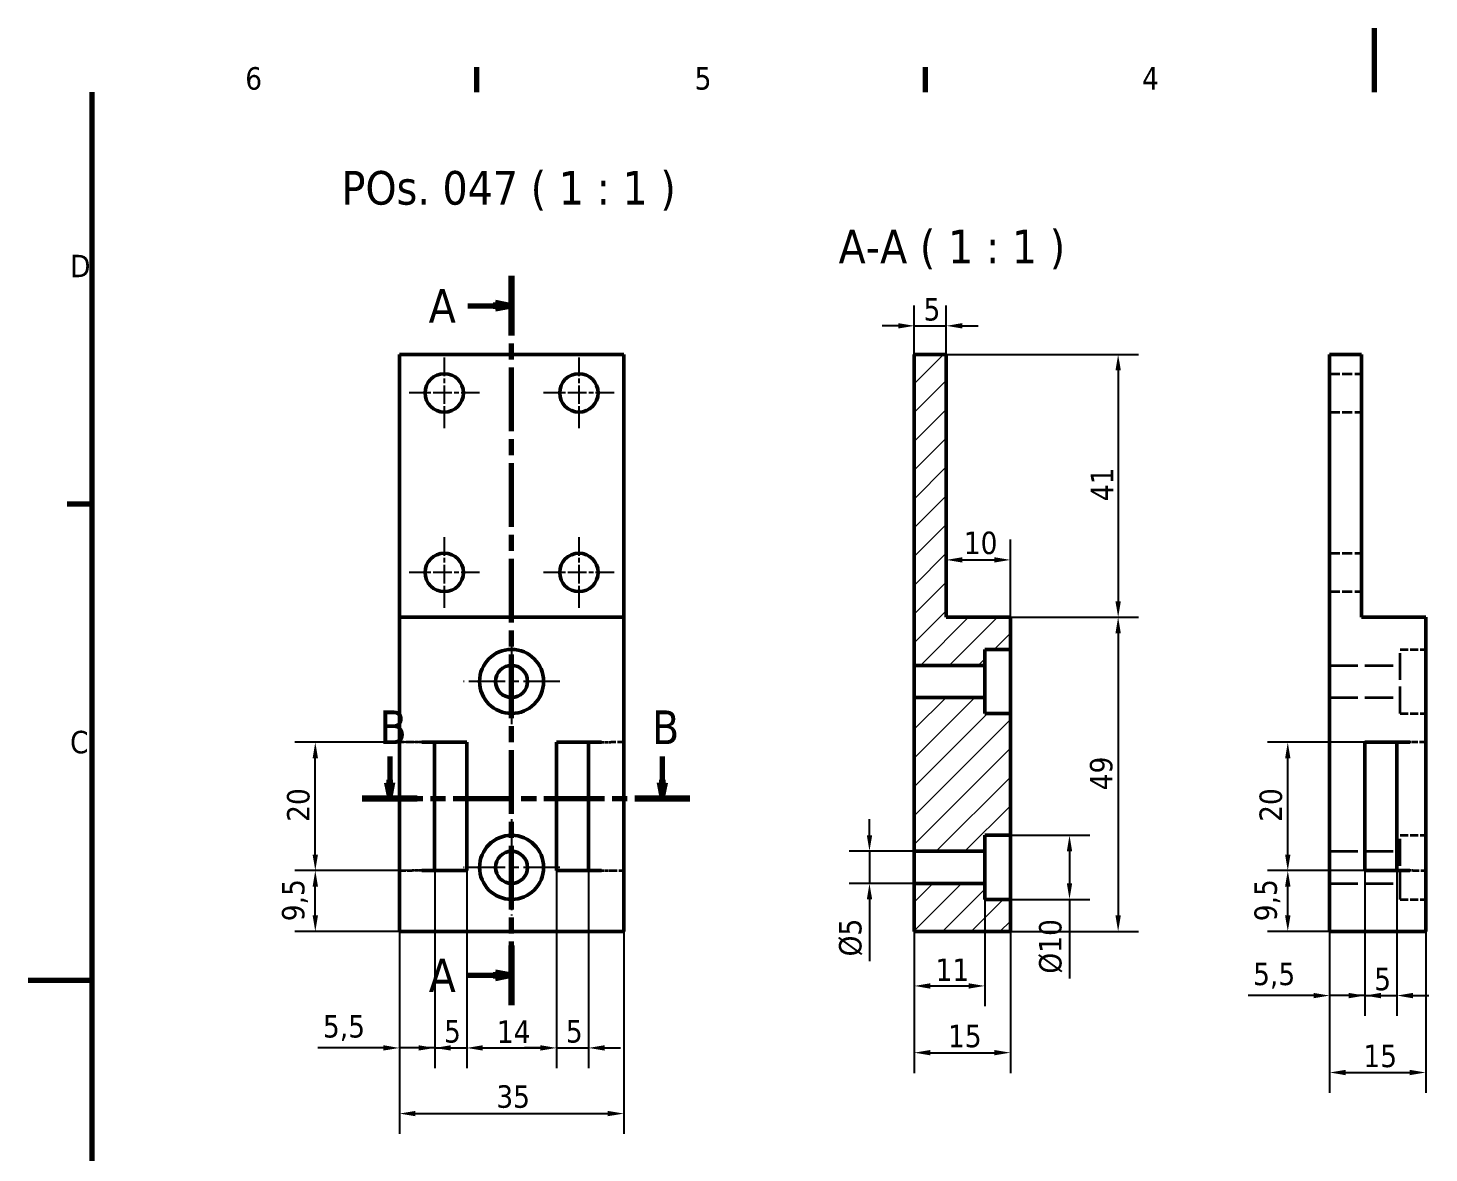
# Model space of a CAD drawing. Header units: millimetres. Extents: x 0 to 420, y 0 to 297.
# Drawn here: x 0 to 218.5, y 121.5 to 297 of the extents above; entities that cross this region are included whole.
import ezdxf

# ---------------------------------------------------------------- set-up
doc = ezdxf.new("R2010")
doc.units = ezdxf.units.MM
doc.linetypes.add('CHAIN', pattern=[0.3543, 0.2362, -0.0295, 0.0591, -0.0295])
doc.linetypes.add('DASHED', pattern=[0.2068, 0.1655, -0.0413])
for name, color, linetype, lineweight in [('Border (ISO)', 7, 'Continuous', 70), ('Center Mark (ISO)', 7, 'Continuous', 25), ('Dimension (ISO)', 7, 'Continuous', 25), ('Hatch (ISO)', 7, 'Continuous', 18), ('Hidden (ISO)', 7, 'DASHED', 35), ('Section Line (ISO)', 7, 'CHAIN', 70), ('Symbol (ISO)', 7, 'Continuous', 25), ('Visible (ISO)', 7, 'Continuous', 50)]:
    doc.layers.add(name, color=color, linetype=linetype, lineweight=lineweight)
doc.styles.add('Label Text (ISO)', font='tahoma.ttf')
doc.styles.add('Note Text (ISO)', font='tahoma.ttf')
doc.styles.add('Text Style45', font='tahoma.ttf')
doc.dimstyles.new('Default - Method 1b (ISO)', dxfattribs={"dimtxt": 3.5, "dimasz": 2.5, "dimexe": 3.175, "dimexo": 0, "dimgap": 0.762, "dimtad": 1, "dimtoh": 1, "dimrnd": 1e-08, "dimtxsty": 'Note Text (ISO)', "dimcen": 0.09, "dimdle": 10, "dimclrd": 256, "dimclre": 256, "dimclrt": 256, "dimazin": 2, "dimtfac": 1, "dimtmove": 0, "dimatfit": 3, "dimfxl": 0, "dimtolj": 1, "dimlwd": -1, "dimlwe": -1, "dimarcsym": 0})

# ---------------------------------------------------------------- blocks, each defined once
blk = doc.blocks.new('Borders Default Border')
at = {"layer": 'Border (ISO)'}
for p, q in [((70, 287), (70, 290.9)), ((140, 287), (140, 290.9)), ((10, 222.75), (6.1, 222.75))]:
    blk.add_line(p, q, dxfattribs=at)
at = {"layer": 'Border (ISO)', "flags": 128}
for points in [[(210, 297), (210, 287)], [(10, 10), (10, 287)], [(0, 148.5), (10, 148.5)]]:
    blk.add_lwpolyline(points, dxfattribs=at)
at = {"layer": 'Border (ISO)', "char_height": 3.5, "attachment_point": 7, "style": 'Note Text (ISO)'}
for s, insert in [('6', (33.88, 287.33)), ('5', (103.98, 287.33)), ('4', (173.78, 287.4)), ('D', (6.57, 258.13)), ('C', (6.56, 183.81))]:
    blk.add_mtext(s, dxfattribs=dict(at, insert=insert))
blk = doc.blocks.new('2dTransSection0')
at = {"layer": 'Section Line (ISO)', "linetype": 'Continuous'}
for p, q in [((56.42, 183.39), (56.42, 179.31)), ((98.93, 183.39), (98.93, 179.31)), ((55.92, 179.31), (56.42, 176.81)), ((56.92, 179.31), (55.92, 179.31)), ((56.42, 179.31), (56.42, 176.81)), ((56.42, 176.81), (56.92, 179.31)), ((98.43, 179.31), (98.93, 176.81)), ((99.43, 179.31), (98.43, 179.31)), ((98.93, 179.31), (98.93, 176.81)), ((98.93, 176.81), (99.43, 179.31))]:
    blk.add_line(p, q, dxfattribs=at)
at = {"layer": 'Section Line (ISO)', "linetype": 'CHAIN', "ltscale": 39.997189}
blk.add_line((52.13, 176.81), (103.22, 176.81), dxfattribs=at)
at = {"layer": 'Section Line (ISO)', "linetype": 'Continuous', "lineweight": 140}
for p, q in [((52.13, 176.81), (60.71, 176.81)), ((94.65, 176.81), (103.22, 176.81))]:
    blk.add_line(p, q, dxfattribs=at)
at = {"layer": 'Section Line (ISO)', "linetype": 'Continuous', "flags": 128}
for points in [[(55.92, 179.31), (56.42, 176.81)], [(98.43, 179.31), (98.93, 176.81)]]:
    blk.add_lwpolyline(points, dxfattribs=at)
at = {"layer": 'Section Line (ISO)'}
for points in [[(55.92, 179.31), (56.42, 176.81), (56.92, 179.31), (55.92, 179.31)], [(98.43, 179.31), (98.93, 176.81), (99.43, 179.31), (98.43, 179.31)]]:
    blk.add_solid(points, dxfattribs=at)
at = {"layer": 'Section Line (ISO)', "char_height": 5.25, "attachment_point": 7, "style": 'Label Text (ISO)'}
for insert in [(54.82, 185.31), (97.33, 185.31)]:
    blk.add_mtext('B', dxfattribs=dict(at, insert=insert))
blk = doc.blocks.new('2dTransSection1')
at = {"layer": 'Section Line (ISO)', "linetype": 'CHAIN', "ltscale": 42.107677}
blk.add_line((75.43, 144.59), (75.43, 258.34), dxfattribs=at)
at = {"layer": 'Section Line (ISO)', "linetype": 'Continuous', "lineweight": 140}
for p, q in [((75.43, 249.02), (75.43, 258.34)), ((75.43, 144.59), (75.43, 153.91))]:
    blk.add_line(p, q, dxfattribs=at)
at = {"layer": 'Section Line (ISO)', "linetype": 'Continuous'}
for p, q in [((68.59, 253.68), (72.93, 253.68)), ((75.43, 253.68), (72.93, 254.18)), ((72.93, 254.18), (72.93, 253.18)), ((72.93, 253.68), (75.43, 253.68)), ((72.93, 253.18), (75.43, 253.68)), ((68.59, 149.25), (72.93, 149.25)), ((75.43, 149.25), (72.93, 149.75)), ((72.93, 149.75), (72.93, 148.75)), ((72.93, 149.25), (75.43, 149.25)), ((72.93, 148.75), (75.43, 149.25))]:
    blk.add_line(p, q, dxfattribs=at)
at = {"layer": 'Section Line (ISO)', "linetype": 'Continuous', "flags": 128}
for points in [[(72.93, 253.18), (75.43, 253.68)], [(72.93, 148.75), (75.43, 149.25)]]:
    blk.add_lwpolyline(points, dxfattribs=at)
at = {"layer": 'Section Line (ISO)'}
for points in [[(72.93, 253.18), (75.43, 253.68), (72.93, 254.18), (72.93, 253.18)], [(72.93, 148.75), (75.43, 149.25), (72.93, 149.75), (72.93, 148.75)]]:
    blk.add_solid(points, dxfattribs=at)
at = {"layer": 'Section Line (ISO)', "char_height": 5.25, "attachment_point": 7, "style": 'Label Text (ISO)'}
for insert in [(62.5, 251.05), (62.5, 146.62)]:
    blk.add_mtext('A', dxfattribs=dict(at, insert=insert))
blk = doc.blocks.new('*D7')
at = {"layer": 'Defpoints', "color": 0}
for p in [(63.43, 165.59), (57.93, 156.09), (63.43, 137.92)]:
    blk.add_point(p, dxfattribs=at)
at = {"layer": 'Dimension (ISO)'}
for p, q in [((63.43, 165.59), (63.43, 134.75)), ((57.93, 156.09), (57.93, 134.75)), ((55.43, 137.92), (45.23, 137.92)), ((63.43, 137.92), (57.93, 137.92)), ((65.93, 137.92), (68.43, 137.92))]:
    blk.add_line(p, q, dxfattribs=at)
for points in [[(55.43, 138.34), (55.43, 137.51), (57.93, 137.92)], [(65.93, 138.34), (65.93, 137.51), (63.43, 137.92)]]:
    blk.add_solid(points, dxfattribs=at)
at = {"layer": 'Dimension (ISO)', "insert": (46, 143.05), "char_height": 3.5, "attachment_point": 1, "style": 'Note Text (ISO)'}
blk.add_mtext('\\A1;5,5', dxfattribs=at)
blk = doc.blocks.new('*D8')
at = {"layer": 'Defpoints', "color": 0}
for p in [(63.43, 165.59), (68.43, 165.59), (68.43, 137.92)]:
    blk.add_point(p, dxfattribs=at)
at = {"layer": 'Dimension (ISO)'}
for p, q in [((63.43, 165.59), (63.43, 134.75)), ((68.43, 165.59), (68.43, 134.75)), ((60.93, 137.92), (58.43, 137.92)), ((63.43, 137.92), (68.43, 137.92)), ((70.93, 137.92), (73.43, 137.92))]:
    blk.add_line(p, q, dxfattribs=at)
for points in [[(60.93, 138.34), (60.93, 137.51), (63.43, 137.92)], [(70.93, 138.34), (70.93, 137.51), (68.43, 137.92)]]:
    blk.add_solid(points, dxfattribs=at)
at = {"layer": 'Dimension (ISO)', "insert": (64.89, 142.26), "char_height": 3.5, "attachment_point": 1, "style": 'Note Text (ISO)'}
blk.add_mtext('\\A1;5', dxfattribs=at)
blk = doc.blocks.new('*D9')
at = {"layer": 'Defpoints', "color": 0}
for p in [(68.43, 165.59), (82.43, 165.59), (82.43, 137.92)]:
    blk.add_point(p, dxfattribs=at)
at = {"layer": 'Dimension (ISO)'}
for p, q in [((68.43, 165.59), (68.43, 134.75)), ((82.43, 165.59), (82.43, 134.75)), ((70.93, 137.92), (79.93, 137.92))]:
    blk.add_line(p, q, dxfattribs=at)
for points in [[(70.93, 138.34), (70.93, 137.51), (68.43, 137.92)], [(79.93, 138.34), (79.93, 137.51), (82.43, 137.92)]]:
    blk.add_solid(points, dxfattribs=at)
at = {"layer": 'Dimension (ISO)', "insert": (73.13, 142.2), "char_height": 3.5, "attachment_point": 1, "style": 'Note Text (ISO)'}
blk.add_mtext('\\A1;14', dxfattribs=at)
blk = doc.blocks.new('*D10')
at = {"layer": 'Defpoints', "color": 0}
for p in [(82.43, 165.59), (87.43, 165.59), (87.43, 137.92)]:
    blk.add_point(p, dxfattribs=at)
at = {"layer": 'Dimension (ISO)'}
for p, q in [((82.43, 165.59), (82.43, 134.75)), ((87.43, 165.59), (87.43, 134.75)), ((79.93, 137.92), (77.43, 137.92)), ((82.43, 137.92), (87.43, 137.92)), ((89.93, 137.92), (92.43, 137.92))]:
    blk.add_line(p, q, dxfattribs=at)
for points in [[(79.93, 138.34), (79.93, 137.51), (82.43, 137.92)], [(89.93, 138.34), (89.93, 137.51), (87.43, 137.92)]]:
    blk.add_solid(points, dxfattribs=at)
at = {"layer": 'Dimension (ISO)', "insert": (83.89, 142.26), "char_height": 3.5, "attachment_point": 1, "style": 'Note Text (ISO)'}
blk.add_mtext('\\A1;5', dxfattribs=at)
blk = doc.blocks.new('*D11')
at = {"layer": 'Defpoints', "color": 0}
for p in [(57.93, 156.09), (92.93, 156.09), (92.93, 127.68)]:
    blk.add_point(p, dxfattribs=at)
at = {"layer": 'Dimension (ISO)'}
for p, q in [((57.93, 156.09), (57.93, 124.51)), ((92.93, 156.09), (92.93, 124.51)), ((60.43, 127.68), (90.43, 127.68))]:
    blk.add_line(p, q, dxfattribs=at)
for points in [[(60.43, 128.1), (60.43, 127.27), (57.93, 127.68)], [(90.43, 128.1), (90.43, 127.27), (92.93, 127.68)]]:
    blk.add_solid(points, dxfattribs=at)
at = {"layer": 'Dimension (ISO)', "insert": (73.04, 132.09), "char_height": 3.5, "attachment_point": 1, "style": 'Note Text (ISO)'}
blk.add_mtext('\\A1;35', dxfattribs=at)
blk = doc.blocks.new('*D21')
at = {"layer": 'Defpoints', "color": 0}
for p in [(153.23, 171.09), (138.23, 168.59), (153.23, 137.18)]:
    blk.add_point(p, dxfattribs=at)
at = {"layer": 'Dimension (ISO)'}
for p, q in [((153.23, 171.09), (153.23, 134.01)), ((138.23, 168.59), (138.23, 134.01)), ((140.73, 137.18), (150.73, 137.18))]:
    blk.add_line(p, q, dxfattribs=at)
for points in [[(140.73, 137.6), (140.73, 136.77), (138.23, 137.18)], [(150.73, 137.6), (150.73, 136.77), (153.23, 137.18)]]:
    blk.add_solid(points, dxfattribs=at)
at = {"layer": 'Dimension (ISO)', "insert": (143.49, 141.53), "char_height": 3.5, "attachment_point": 1, "style": 'Note Text (ISO)'}
blk.add_mtext('\\A1;15', dxfattribs=at)
blk = doc.blocks.new('*D22')
at = {"layer": 'Defpoints', "color": 0}
for p in [(138.23, 168.59), (149.23, 163.59), (149.23, 147.59)]:
    blk.add_point(p, dxfattribs=at)
at = {"layer": 'Dimension (ISO)'}
for p, q in [((138.23, 168.59), (138.23, 144.41)), ((149.23, 163.59), (149.23, 144.41)), ((140.73, 147.59), (146.73, 147.59))]:
    blk.add_line(p, q, dxfattribs=at)
for points in [[(140.73, 148), (140.73, 147.17), (138.23, 147.59)], [(146.73, 148), (146.73, 147.17), (149.23, 147.59)]]:
    blk.add_solid(points, dxfattribs=at)
at = {"layer": 'Dimension (ISO)', "insert": (141.56, 151.86), "char_height": 3.5, "attachment_point": 1, "style": 'Note Text (ISO)'}
blk.add_mtext('\\A1;11', dxfattribs=at)
blk = doc.blocks.new('*D23')
at = {"layer": 'Defpoints', "color": 0}
for p in [(138.23, 168.59), (131.25, 163.59), (138.23, 163.59)]:
    blk.add_point(p, dxfattribs=at)
at = {"layer": 'Dimension (ISO)'}
for p, q in [((131.25, 171.09), (131.25, 173.59)), ((138.23, 168.59), (128.08, 168.59)), ((131.25, 168.59), (131.25, 163.59)), ((138.23, 163.59), (128.08, 163.59)), ((131.25, 161.09), (131.25, 151.44))]:
    blk.add_line(p, q, dxfattribs=at)
for points in [[(130.84, 171.09), (131.67, 171.09), (131.25, 168.59)], [(130.84, 161.09), (131.67, 161.09), (131.25, 163.59)]]:
    blk.add_solid(points, dxfattribs=at)
at = {"layer": 'Dimension (ISO)', "insert": (126.5, 152.2), "char_height": 3.5, "attachment_point": 1, "rotation": 90, "style": 'Note Text (ISO)'}
blk.add_mtext('\\A1;\\fTahoma|b0|i0;\\H3.5000;Ø5', dxfattribs=at)
blk = doc.blocks.new('*D24')
at = {"layer": 'Defpoints', "color": 0}
for p in [(153.23, 171.09), (153.23, 161.09), (162.45, 161.09)]:
    blk.add_point(p, dxfattribs=at)
at = {"layer": 'Dimension (ISO)'}
for p, q in [((153.23, 171.09), (165.63, 171.09)), ((162.45, 168.59), (162.45, 163.59)), ((153.23, 161.09), (165.63, 161.09)), ((162.45, 161.09), (162.45, 148.75))]:
    blk.add_line(p, q, dxfattribs=at)
for points in [[(162.04, 168.59), (162.87, 168.59), (162.45, 171.09)], [(162.04, 163.59), (162.87, 163.59), (162.45, 161.09)]]:
    blk.add_solid(points, dxfattribs=at)
at = {"layer": 'Dimension (ISO)', "insert": (157.7, 149.51), "char_height": 3.5, "attachment_point": 1, "rotation": 90, "style": 'Note Text (ISO)'}
blk.add_mtext('\\A1;\\fTahoma|b0|i0;\\H3.5000;Ø10', dxfattribs=at)
blk = doc.blocks.new('*D25')
at = {"layer": 'Defpoints', "color": 0}
for p in [(143.23, 246.09), (153.23, 205.09), (170.04, 205.09)]:
    blk.add_point(p, dxfattribs=at)
at = {"layer": 'Dimension (ISO)'}
for p, q in [((143.23, 246.09), (173.22, 246.09)), ((170.04, 243.59), (170.04, 207.59)), ((153.23, 205.09), (173.22, 205.09))]:
    blk.add_line(p, q, dxfattribs=at)
for points in [[(169.62, 243.59), (170.46, 243.59), (170.04, 246.09)], [(169.62, 207.59), (170.46, 207.59), (170.04, 205.09)]]:
    blk.add_solid(points, dxfattribs=at)
at = {"layer": 'Dimension (ISO)', "insert": (165.77, 223.2), "char_height": 3.5, "attachment_point": 1, "rotation": 90, "style": 'Note Text (ISO)'}
blk.add_mtext('\\A1;41', dxfattribs=at)
blk = doc.blocks.new('*D26')
at = {"layer": 'Defpoints', "color": 0}
for p in [(153.23, 205.09), (153.23, 156.09), (170.04, 156.09)]:
    blk.add_point(p, dxfattribs=at)
at = {"layer": 'Dimension (ISO)'}
for p, q in [((153.23, 205.09), (173.22, 205.09)), ((170.04, 202.59), (170.04, 158.59)), ((153.23, 156.09), (173.22, 156.09))]:
    blk.add_line(p, q, dxfattribs=at)
for points in [[(169.62, 202.59), (170.46, 202.59), (170.04, 205.09)], [(169.62, 158.59), (170.46, 158.59), (170.04, 156.09)]]:
    blk.add_solid(points, dxfattribs=at)
at = {"layer": 'Dimension (ISO)', "insert": (165.64, 178.11), "char_height": 3.5, "attachment_point": 1, "rotation": 90, "style": 'Note Text (ISO)'}
blk.add_mtext('\\A1;49', dxfattribs=at)
blk = doc.blocks.new('*D27')
at = {"layer": 'Defpoints', "color": 0}
for p in [(208.52, 165.59), (203.02, 156.09), (208.52, 146.09)]:
    blk.add_point(p, dxfattribs=at)
at = {"layer": 'Dimension (ISO)'}
for p, q in [((208.52, 165.59), (208.52, 142.91)), ((203.02, 156.09), (203.02, 142.91)), ((200.52, 146.09), (190.33, 146.09)), ((208.52, 146.09), (203.02, 146.09)), ((211.02, 146.09), (213.52, 146.09))]:
    blk.add_line(p, q, dxfattribs=at)
for points in [[(200.52, 146.5), (200.52, 145.67), (203.02, 146.09)], [(211.02, 146.5), (211.02, 145.67), (208.52, 146.09)]]:
    blk.add_solid(points, dxfattribs=at)
at = {"layer": 'Dimension (ISO)', "insert": (191.09, 151.22), "char_height": 3.5, "attachment_point": 1, "style": 'Note Text (ISO)'}
blk.add_mtext('\\A1;5,5', dxfattribs=at)
blk = doc.blocks.new('*D28')
at = {"layer": 'Defpoints', "color": 0}
for p in [(208.52, 165.59), (213.52, 165.59), (213.52, 146.09)]:
    blk.add_point(p, dxfattribs=at)
at = {"layer": 'Dimension (ISO)'}
for p, q in [((208.52, 165.59), (208.52, 142.91)), ((213.52, 165.59), (213.52, 142.91)), ((206.02, 146.09), (203.52, 146.09)), ((208.52, 146.09), (213.52, 146.09)), ((216.02, 146.09), (218.52, 146.09))]:
    blk.add_line(p, q, dxfattribs=at)
for points in [[(206.02, 146.5), (206.02, 145.67), (208.52, 146.09)], [(216.02, 146.5), (216.02, 145.67), (213.52, 146.09)]]:
    blk.add_solid(points, dxfattribs=at)
at = {"layer": 'Dimension (ISO)', "insert": (209.98, 150.42), "char_height": 3.5, "attachment_point": 1, "style": 'Note Text (ISO)'}
blk.add_mtext('\\A1;5', dxfattribs=at)
blk = doc.blocks.new('*D29')
at = {"layer": 'Defpoints', "color": 0}
for p in [(203.02, 156.09), (218.02, 156.09), (218.02, 134.09)]:
    blk.add_point(p, dxfattribs=at)
at = {"layer": 'Dimension (ISO)'}
for p, q in [((203.02, 156.09), (203.02, 130.91)), ((218.02, 156.09), (218.02, 130.91)), ((205.52, 134.09), (215.52, 134.09))]:
    blk.add_line(p, q, dxfattribs=at)
for points in [[(205.52, 134.5), (205.52, 133.67), (203.02, 134.09)], [(215.52, 134.5), (215.52, 133.67), (218.02, 134.09)]]:
    blk.add_solid(points, dxfattribs=at)
at = {"layer": 'Dimension (ISO)', "insert": (208.29, 138.43), "char_height": 3.5, "attachment_point": 1, "style": 'Note Text (ISO)'}
blk.add_mtext('\\A1;15', dxfattribs=at)
blk = doc.blocks.new('*D30')
at = {"layer": 'Defpoints', "color": 0}
for p in [(196.5, 165.59), (208.52, 165.59), (205.02, 156.09)]:
    blk.add_point(p, dxfattribs=at)
at = {"layer": 'Dimension (ISO)'}
for p, q in [((208.52, 165.59), (193.33, 165.59)), ((196.5, 158.59), (196.5, 163.09)), ((205.02, 156.09), (193.33, 156.09))]:
    blk.add_line(p, q, dxfattribs=at)
for points in [[(196.08, 163.09), (196.92, 163.09), (196.5, 165.59)], [(196.08, 158.59), (196.92, 158.59), (196.5, 156.09)]]:
    blk.add_solid(points, dxfattribs=at)
at = {"layer": 'Dimension (ISO)', "insert": (191.3, 157.68), "char_height": 3.5, "attachment_point": 1, "rotation": 90, "style": 'Note Text (ISO)'}
blk.add_mtext('\\A1;9,5', dxfattribs=at)
blk = doc.blocks.new('*D31')
at = {"layer": 'Defpoints', "color": 0}
for p in [(196.5, 185.59), (208.52, 185.59), (208.52, 165.59)]:
    blk.add_point(p, dxfattribs=at)
at = {"layer": 'Dimension (ISO)'}
for p, q in [((208.52, 185.59), (193.33, 185.59)), ((196.5, 168.09), (196.5, 183.09)), ((208.52, 165.59), (193.33, 165.59))]:
    blk.add_line(p, q, dxfattribs=at)
for points in [[(196.08, 183.09), (196.92, 183.09), (196.5, 185.59)], [(196.08, 168.09), (196.92, 168.09), (196.5, 165.59)]]:
    blk.add_solid(points, dxfattribs=at)
at = {"layer": 'Dimension (ISO)', "insert": (192.09, 173.18), "char_height": 3.5, "attachment_point": 1, "rotation": 90, "style": 'Note Text (ISO)'}
blk.add_mtext('\\A1;20', dxfattribs=at)
blk = doc.blocks.new('*D32')
at = {"layer": 'Defpoints', "color": 0}
for p in [(44.81, 165.59), (61.43, 165.59), (59.93, 156.09)]:
    blk.add_point(p, dxfattribs=at)
at = {"layer": 'Dimension (ISO)'}
for p, q in [((61.43, 165.59), (41.64, 165.59)), ((44.81, 158.59), (44.81, 163.09)), ((59.93, 156.09), (41.64, 156.09))]:
    blk.add_line(p, q, dxfattribs=at)
for points in [[(44.39, 163.09), (45.23, 163.09), (44.81, 165.59)], [(44.39, 158.59), (45.23, 158.59), (44.81, 156.09)]]:
    blk.add_solid(points, dxfattribs=at)
at = {"layer": 'Dimension (ISO)', "insert": (39.61, 157.68), "char_height": 3.5, "attachment_point": 1, "rotation": 90, "style": 'Note Text (ISO)'}
blk.add_mtext('\\A1;9,5', dxfattribs=at)
blk = doc.blocks.new('*D33')
at = {"layer": 'Defpoints', "color": 0}
for p in [(44.81, 185.59), (61.43, 185.59), (61.43, 165.59)]:
    blk.add_point(p, dxfattribs=at)
at = {"layer": 'Dimension (ISO)'}
for p, q in [((61.43, 185.59), (41.64, 185.59)), ((44.81, 168.09), (44.81, 183.09)), ((61.43, 165.59), (41.64, 165.59))]:
    blk.add_line(p, q, dxfattribs=at)
for points in [[(44.39, 183.09), (45.23, 183.09), (44.81, 185.59)], [(44.39, 168.09), (45.23, 168.09), (44.81, 165.59)]]:
    blk.add_solid(points, dxfattribs=at)
at = {"layer": 'Dimension (ISO)', "insert": (40.4, 173.18), "char_height": 3.5, "attachment_point": 1, "rotation": 90, "style": 'Note Text (ISO)'}
blk.add_mtext('\\A1;20', dxfattribs=at)
blk = doc.blocks.new('*D34')
at = {"layer": 'Defpoints', "color": 0}
for p in [(143.23, 225.59), (153.23, 214.04), (153.23, 205.09)]:
    blk.add_point(p, dxfattribs=at)
at = {"layer": 'Dimension (ISO)'}
for p, q in [((153.23, 205.09), (153.23, 217.22)), ((145.73, 214.04), (150.73, 214.04))]:
    blk.add_line(p, q, dxfattribs=at)
for points in [[(145.73, 214.46), (145.73, 213.63), (143.23, 214.04)], [(150.73, 214.46), (150.73, 213.63), (153.23, 214.04)]]:
    blk.add_solid(points, dxfattribs=at)
at = {"layer": 'Dimension (ISO)', "insert": (145.96, 218.45), "char_height": 3.5, "attachment_point": 1, "style": 'Note Text (ISO)'}
blk.add_mtext('\\A1;10', dxfattribs=at)
blk = doc.blocks.new('*D35')
at = {"layer": 'Defpoints', "color": 0}
for p in [(143.23, 250.55), (138.23, 246.09), (143.23, 246.09)]:
    blk.add_point(p, dxfattribs=at)
at = {"layer": 'Dimension (ISO)'}
for p, q in [((138.23, 246.09), (138.23, 253.72)), ((143.23, 246.09), (143.23, 253.72)), ((135.73, 250.55), (133.23, 250.55)), ((138.23, 250.55), (143.23, 250.55)), ((145.73, 250.55), (148.23, 250.55))]:
    blk.add_line(p, q, dxfattribs=at)
for points in [[(135.73, 250.97), (135.73, 250.13), (138.23, 250.55)], [(145.73, 250.97), (145.73, 250.13), (143.23, 250.55)]]:
    blk.add_solid(points, dxfattribs=at)
at = {"layer": 'Dimension (ISO)', "insert": (139.68, 254.88), "char_height": 3.5, "attachment_point": 1, "style": 'Note Text (ISO)'}
blk.add_mtext('\\A1;5', dxfattribs=at)

msp = doc.modelspace()

# ---------------------------------------------------------------- hatches: boundary and pattern name
at = {"layer": 'Hatch (ISO)'}
h = msp.add_hatch(dxfattribs=at)
h.set_pattern_fill('ANSI31', color=256, scale=25.4, style=0)
h.set_pattern_definition([(45, (0, 0), (-2.245064, 2.245064), [])])
h.paths.add_polyline_path([(149.2268, 161.087), (149.2268, 163.587), (138.2268, 163.587), (138.2268, 156.087), (153.2268, 156.087), (153.2268, 161.087)])
h.paths.add_polyline_path([(149.2268, 168.587), (149.2268, 171.087), (153.2268, 171.087), (153.2268, 190.087), (149.2268, 190.087), (149.2268, 192.587), (138.2268, 192.587), (138.2268, 168.587)])
h.paths.add_polyline_path([(143.2268, 246.087), (138.2268, 246.087), (138.2268, 197.587), (149.2268, 197.587), (149.2268, 200.087), (153.2268, 200.087), (153.2268, 205.087), (143.2268, 205.087)])

# ---------------------------------------------------------------- linework, layer by layer
at = {"layer": 'Center Mark (ISO)', "linetype": 'CHAIN', "ltscale": 12.223182}
for p, q in [((64.9288, 245.587), (64.9288, 234.587)), ((85.9288, 245.587), (85.9288, 234.587)), ((70.4288, 240.087), (59.4288, 240.087)), ((91.4288, 240.087), (80.4288, 240.087)), ((64.9288, 217.587), (64.9288, 206.587)), ((85.9288, 217.587), (85.9288, 206.587)), ((70.4288, 212.087), (59.4288, 212.087)), ((91.4288, 212.087), (80.4288, 212.087))]:
    msp.add_line(p, q, dxfattribs=at)
at = {"layer": 'Center Mark (ISO)', "linetype": 'CHAIN', "ltscale": 23.990969}
for p, q in [((75.4288, 202.587), (75.4288, 187.587)), ((82.9288, 195.087), (67.9288, 195.087)), ((75.4288, 173.587), (75.4288, 158.587)), ((82.9288, 166.087), (67.9288, 166.087))]:
    msp.add_line(p, q, dxfattribs=at)
at = {"layer": 'Hidden (ISO)', "ltscale": 9.518778}
for p, q in [((203.0247, 243.087), (208.0247, 243.087)), ((203.0247, 237.087), (208.0247, 237.087)), ((203.0247, 215.087), (208.0247, 215.087)), ((203.0247, 209.087), (208.0247, 209.087))]:
    msp.add_line(p, q, dxfattribs=at)
at = {"layer": 'Hidden (ISO)', "ltscale": 25.31909}
for p, q in [((214.0247, 190.087), (214.0247, 200.087)), ((214.0247, 161.087), (214.0247, 171.087))]:
    msp.add_line(p, q, dxfattribs=at)
at = {"layer": 'Hidden (ISO)', "ltscale": 7.615002}
for p, q in [((214.0247, 200.087), (218.0247, 200.087)), ((214.0247, 190.087), (218.0247, 190.087)), ((214.0247, 171.087), (218.0247, 171.087)), ((214.0247, 161.087), (218.0247, 161.087))]:
    msp.add_line(p, q, dxfattribs=at)
at = {"layer": 'Hidden (ISO)', "ltscale": 26.595745}
for p, q in [((203.0247, 197.587), (214.0247, 197.587)), ((203.0247, 192.587), (214.0247, 192.587)), ((203.0247, 168.587), (214.0247, 168.587)), ((203.0247, 163.587), (214.0247, 163.587))]:
    msp.add_line(p, q, dxfattribs=at)
at = {"layer": 'Hidden (ISO)', "ltscale": 5.980787}
for p, q in [((59.9288, 185.587), (57.9288, 185.587)), ((92.9288, 185.587), (90.9288, 185.587)), ((218.0247, 185.587), (216.0247, 185.587)), ((57.9288, 165.587), (59.9288, 165.587)), ((90.9288, 165.587), (92.9288, 165.587)), ((216.0247, 165.587), (218.0247, 165.587))]:
    msp.add_line(p, q, dxfattribs=at)
at = {"layer": 'Hidden (ISO)', "ltscale": 2.855563}
for p, q in [((61.4288, 185.587), (59.9288, 185.587)), ((89.4288, 185.587), (90.9288, 185.587)), ((61.4288, 165.587), (59.9288, 165.587)), ((89.4288, 165.587), (90.9288, 165.587))]:
    msp.add_line(p, q, dxfattribs=at)
at = {"layer": 'Hidden (ISO)', "ltscale": 0.951788}
for p, q in [((216.0247, 185.587), (215.5247, 185.587)), ((216.0247, 165.587), (215.5247, 165.587))]:
    msp.add_line(p, q, dxfattribs=at)
at = {"layer": 'Visible (ISO)'}
for p, q in [((57.9288, 246.087), (57.9288, 205.087)), ((92.9288, 246.087), (57.9288, 246.087)), ((92.9288, 205.087), (92.9288, 246.087)), ((143.2268, 246.087), (138.2268, 246.087)), ((138.2268, 246.087), (138.2268, 197.587)), ((143.2268, 205.087), (143.2268, 246.087)), ((203.0247, 246.087), (205.0247, 246.087)), ((203.0247, 246.087), (203.0247, 156.087)), ((205.0247, 246.087), (208.0247, 246.087)), ((208.0247, 246.087), (208.0247, 205.087)), ((57.9288, 205.087), (59.9288, 205.087)), ((57.9288, 205.087), (57.9288, 156.087)), ((90.9288, 205.087), (59.9288, 205.087)), ((90.9288, 205.087), (92.9288, 205.087)), ((92.9288, 156.087), (92.9288, 205.087)), ((153.2268, 205.087), (143.2268, 205.087)), ((153.2268, 200.087), (153.2268, 205.087)), ((208.0247, 205.087), (216.0247, 205.087)), ((216.0247, 205.087), (218.0247, 205.087)), ((218.0247, 156.087), (218.0247, 205.087)), ((149.2268, 197.587), (149.2268, 200.087)), ((149.2268, 200.087), (153.2268, 200.087)), ((153.2268, 200.087), (153.2268, 190.087)), ((138.2268, 197.587), (149.2268, 197.587)), ((138.2268, 192.587), (138.2268, 197.587)), ((149.2268, 192.587), (149.2268, 197.587)), ((149.2268, 192.587), (138.2268, 192.587)), ((138.2268, 192.587), (138.2268, 168.587)), ((149.2268, 190.087), (149.2268, 192.587)), ((153.2268, 190.087), (149.2268, 190.087)), ((153.2268, 171.087), (153.2268, 190.087)), ((61.4288, 185.587), (68.4288, 185.587)), ((63.4288, 165.587), (63.4288, 185.587)), ((68.4288, 185.587), (68.4288, 165.587)), ((82.4288, 165.587), (82.4288, 185.587)), ((82.4288, 185.587), (89.4288, 185.587)), ((87.4288, 185.587), (87.4288, 165.587)), ((208.5247, 165.587), (208.5247, 185.587)), ((208.5247, 185.587), (215.5247, 185.587)), ((213.5247, 185.587), (213.5247, 165.587)), ((149.2268, 168.587), (149.2268, 171.087)), ((149.2268, 171.087), (153.2268, 171.087)), ((153.2268, 171.087), (153.2268, 161.087)), ((138.2268, 168.587), (149.2268, 168.587)), ((138.2268, 163.587), (138.2268, 168.587)), ((149.2268, 163.587), (149.2268, 168.587)), ((68.4288, 165.587), (61.4288, 165.587)), ((89.4288, 165.587), (82.4288, 165.587)), ((215.5247, 165.587), (208.5247, 165.587)), ((149.2268, 163.587), (138.2268, 163.587)), ((138.2268, 163.587), (138.2268, 156.087)), ((149.2268, 161.087), (149.2268, 163.587)), ((153.2268, 161.087), (149.2268, 161.087)), ((153.2268, 156.087), (153.2268, 161.087)), ((59.9288, 156.087), (57.9288, 156.087)), ((59.9288, 156.087), (90.9288, 156.087)), ((92.9288, 156.087), (90.9288, 156.087)), ((138.2268, 156.087), (153.2268, 156.087)), ((205.0247, 156.087), (203.0247, 156.087)), ((205.0247, 156.087), (216.0247, 156.087)), ((218.0247, 156.087), (216.0247, 156.087))]:
    msp.add_line(p, q, dxfattribs=at)
for centre, radius in [((64.9288, 240.087), 3), ((85.9288, 240.087), 3), ((64.9288, 212.087), 3), ((85.9288, 212.087), 3), ((75.4288, 195.087), 5), ((75.4288, 195.087), 2.5), ((75.4288, 166.087), 5), ((75.4288, 166.087), 2.5)]:
    msp.add_circle(centre, radius, dxfattribs=at)

# ---------------------------------------------------------------- block references
msp.add_blockref('Borders Default Border', (0, 0))
at = {"layer": 'Section Line (ISO)'}
for name in ['2dTransSection1', '2dTransSection0']:
    msp.add_blockref(name, (0, 0), dxfattribs=at)

# ---------------------------------------------------------------- texts
at = {"layer": 'Symbol (ISO)', "attachment_point": 7}
for s, insert, char_height, style in [('POs. 047 ( 1 : 1 )', (48.9058, 268.5127), 5.24, 'Text Style45'), ('A-A ( 1 : 1 )', (126.4332, 259.3416), 5.25, 'Label Text (ISO)')]:
    msp.add_mtext(s, dxfattribs=dict(at, insert=insert, char_height=char_height, style=style))

# ---------------------------------------------------------------- dimensions: what is measured, and where the dimension line sits
at = {"layer": 'Dimension (ISO)'}
for base, p1, p2, angle, override, picture, middle in [((143.2268, 250.5488), (138.2268, 246.087), (143.2268, 246.087), 180, {"dimgap": 0.762, "dimtoh": 0, "dimdec": 2, "dimtol": 0, "dimlim": 0, "dimtp": 0, "dimtm": 0, "dimtdec": 2, "dimtofl": 1, "dimatfit": 1}, '*D35', (140.7268, 250.5488)), ((170.0417, 205.087), (143.2268, 246.087), (153.2268, 205.087), 90, {"dimgap": 0.762, "dimtoh": 0, "dimdec": 2, "dimtol": 0, "dimlim": 0, "dimtp": 0, "dimtm": 0, "dimtdec": 2, "dimtofl": 0, "dimatfit": 1}, '*D25', (170.0417, 225.587)), ((153.2268, 214.0439), (143.2268, 225.587), (153.2268, 205.087), 180, {"dimgap": 0.762, "dimtoh": 0, "dimdec": 2, "dimse1": 1, "dimtol": 0, "dimlim": 0, "dimtp": 0, "dimtm": 0, "dimtdec": 2, "dimtofl": 0, "dimatfit": 1}, '*D34', (148.2268, 214.0439)), ((170.0417, 156.087), (153.2268, 205.087), (153.2268, 156.087), 90, {"dimgap": 0.762, "dimtoh": 0, "dimdec": 2, "dimtol": 0, "dimlim": 0, "dimtp": 0, "dimtm": 0, "dimtdec": 2, "dimtofl": 0, "dimatfit": 1}, '*D26', (170.0417, 180.587)), ((44.8103, 185.587), (61.4288, 165.587), (61.4288, 185.587), 90, {"dimgap": 0.762, "dimtoh": 0, "dimdec": 2, "dimtol": 0, "dimlim": 0, "dimtp": 0, "dimtm": 0, "dimtdec": 2, "dimtofl": 0, "dimatfit": 1}, '*D33', (44.8103, 175.587)), ((196.5016, 185.587), (208.5247, 165.587), (208.5247, 185.587), 90, {"dimgap": 0.762, "dimtoh": 0, "dimdec": 2, "dimtol": 0, "dimlim": 0, "dimtp": 0, "dimtm": 0, "dimtdec": 2, "dimtofl": 0, "dimatfit": 1}, '*D31', (196.5016, 175.587)), ((153.2268, 137.1818), (138.2268, 168.587), (153.2268, 171.087), 180, {"dimgap": 0.762, "dimtoh": 0, "dimdec": 2, "dimtol": 0, "dimlim": 0, "dimtp": 0, "dimtm": 0, "dimtdec": 2, "dimtofl": 0, "dimatfit": 1}, '*D21', (145.7268, 137.1818)), ((149.2268, 147.587), (138.2268, 168.587), (149.2268, 163.587), 180, {"dimgap": 0.762, "dimtoh": 0, "dimdec": 2, "dimtol": 0, "dimlim": 0, "dimtp": 0, "dimtm": 0, "dimtdec": 2, "dimtofl": 0, "dimatfit": 1}, '*D22', (143.7268, 147.587)), ((44.8103, 165.587), (59.9288, 156.087), (61.4288, 165.587), 270, {"dimgap": 0.762, "dimtoh": 0, "dimdec": 2, "dimtol": 0, "dimlim": 0, "dimtp": 0, "dimtm": 0, "dimtdec": 2, "dimtofl": 0, "dimatfit": 1}, '*D32', (44.8103, 160.837)), ((63.4288, 137.9218), (57.9288, 156.087), (63.4288, 165.587), 180, {"dimgap": 0.762, "dimtoh": 0, "dimdec": 2, "dimtol": 0, "dimlim": 0, "dimtp": 0, "dimtm": 0, "dimtdec": 2, "dimtofl": 1, "dimatfit": 1}, '*D7', (49.0817, 137.9218)), ((82.4288, 137.9218), (68.4288, 165.587), (82.4288, 165.587), 180, {"dimgap": 0.762, "dimtoh": 0, "dimdec": 2, "dimtol": 0, "dimlim": 0, "dimtp": 0, "dimtm": 0, "dimtdec": 2, "dimtofl": 0, "dimatfit": 1}, '*D9', (75.4288, 137.9218)), ((208.5247, 146.087), (203.0247, 156.087), (208.5247, 165.587), 180, {"dimgap": 0.762, "dimtoh": 0, "dimdec": 2, "dimtol": 0, "dimlim": 0, "dimtp": 0, "dimtm": 0, "dimtdec": 2, "dimtofl": 1, "dimatfit": 1}, '*D27', (194.1776, 146.087)), ((196.5016, 165.587), (205.0247, 156.087), (208.5247, 165.587), 90, {"dimgap": 0.762, "dimtoh": 0, "dimdec": 2, "dimtol": 0, "dimlim": 0, "dimtp": 0, "dimtm": 0, "dimtdec": 2, "dimtofl": 0, "dimatfit": 1}, '*D30', (196.5016, 160.837)), ((92.9288, 127.6817), (57.9288, 156.087), (92.9288, 156.087), 180, {"dimgap": 0.762, "dimtoh": 0, "dimdec": 2, "dimtol": 0, "dimlim": 0, "dimtp": 0, "dimtm": 0, "dimtdec": 2, "dimtofl": 0, "dimatfit": 1}, '*D11', (75.4288, 127.6817)), ((218.0247, 134.087), (203.0247, 156.087), (218.0247, 156.087), 180, {"dimgap": 0.762, "dimtoh": 0, "dimdec": 2, "dimtol": 0, "dimlim": 0, "dimtp": 0, "dimtm": 0, "dimtdec": 2, "dimtofl": 0, "dimatfit": 1}, '*D29', (210.5247, 134.087))]:
    dim = msp.add_linear_dim(base=base, p1=p1, p2=p2, angle=angle, dimstyle='Default - Method 1b (ISO)', override=override, dxfattribs=at)
    dim.commit()
    dim.dimension.update_dxf_attribs({"geometry": picture, "text_midpoint": middle, "dimtype": 160})
for base, p1, p2, override, picture, middle in [((131.2541, 163.587), (138.2268, 168.587), (138.2268, 163.587), {"dimgap": 0.762, "dimtoh": 0, "dimdec": 2, "dimtol": 0, "dimlim": 0, "dimtp": 0, "dimtm": 0, "dimtdec": 2, "dimtofl": 1, "dimatfit": 1}, '*D23', (131.2541, 155.0113)), ((162.4533, 161.087), (153.2268, 171.087), (153.2268, 161.087), {"dimgap": 0.762, "dimtoh": 0, "dimdec": 2, "dimtol": 0, "dimlim": 0, "dimtp": 0, "dimtm": 0, "dimtdec": 2, "dimtofl": 0, "dimatfit": 2}, '*D24', (162.4533, 153.6691))]:
    dim = msp.add_linear_dim(base=base, p1=p1, p2=p2, angle=90, text='\\fTahoma|b0|i0;\\H3.5000;Ø<>', dimstyle='Default - Method 1b (ISO)', override=override, dxfattribs=at)
    dim.commit()
    dim.dimension.update_dxf_attribs({"geometry": picture, "text_midpoint": middle, "dimtype": 160})
for base, p1, p2, picture, middle in [((68.4288, 137.9218), (63.4288, 165.587), (68.4288, 165.587), '*D8', (65.9288, 137.9218)), ((87.4288, 137.9218), (82.4288, 165.587), (87.4288, 165.587), '*D10', (84.9288, 137.9218)), ((213.5247, 146.087), (208.5247, 165.587), (213.5247, 165.587), '*D28', (211.0247, 146.087))]:
    dim = msp.add_linear_dim(base=base, p1=p1, p2=p2, dimstyle='Default - Method 1b (ISO)', override={"dimgap": 0.762, "dimtoh": 0, "dimdec": 2, "dimtol": 0, "dimlim": 0, "dimtp": 0, "dimtm": 0, "dimtdec": 2, "dimtofl": 1, "dimatfit": 1}, dxfattribs=at)
    dim.commit()
    dim.dimension.update_dxf_attribs({"geometry": picture, "text_midpoint": middle, "dimtype": 160})

doc.saveas('drawing.dxf')
